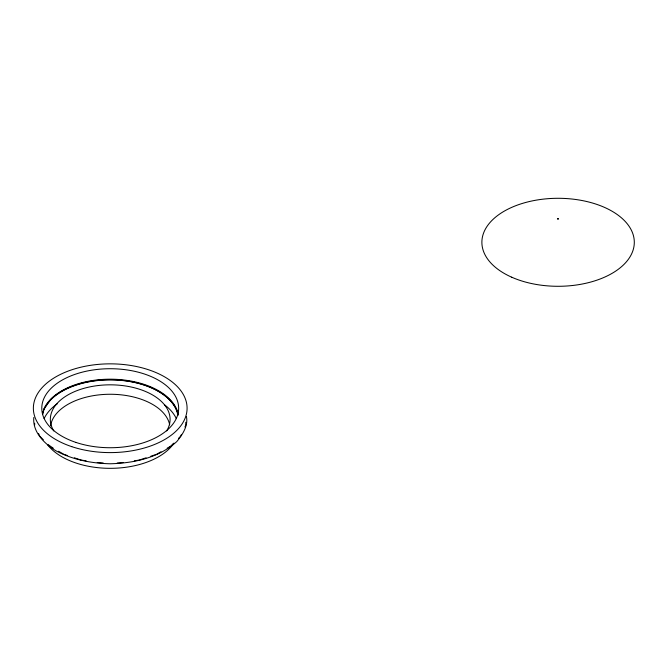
<?xml version="1.0" encoding="UTF-8"?>
<svg xmlns="http://www.w3.org/2000/svg" width="667" height="667" viewBox="0 0 667 667"><rect width="100%" height="100%" fill="white"/><g stroke="black" fill="none" stroke-linecap="round" stroke-linejoin="round"><path stroke-width="1" d="M33.784 417.484C32.475 432.099 44.364 443.605 55.861 450.775C72.57 459.73 91.396 463.357 110.213 463.773C133.875 463.173 158.754 457.879 176.78 441.587C182.483 434.676 188.394 425.88 186.427 416.525M42.846 414.074L43.914 409.179L50.575 399.65A68.209 39.378 0 0 1 123.862 380.49A68.209 39.378 0 0 1 177.781 414.949M43.98 409.079L44.122 408.471A68.426 39.503 0 0 1 115.916 379.331A68.426 39.503 0 0 1 178.339 414.949M181.482 434.384L180.624 436.235L178.489 438.369M184.917 426.988L185.776 425.137L185.776 422.269M173.52 443.338L170.677 446.181L167.159 448.207M161.005 451.767L156.612 454.302L150.867 456.22M146.081 457.812L139.378 460.047L134.325 460.83M123.195 462.548L117.175 463.015M103.252 463.015L97.232 462.548M86.11 460.83L81.049 460.047L74.354 457.812M67.65 455.578L63.824 454.302L58.546 451.259M53.277 448.207L48.332 444.764M43.363 439.786L39.812 436.235L38.519 433.458M34.659 423.228L34.659 425.137M42.488 413.773A68.426 39.503 0 0 1 111.039 379.89A68.426 39.503 0 0 1 178.164 414.707M53.769 430.924A59.872 34.567 0 0 1 110.213 384.826A59.872 34.567 0 0 1 166.658 430.924M173.995 443.138A68.426 39.503 0 0 1 111.714 468.317A68.426 39.503 0 0 1 47.59 444.739M44.122 418.601A68.426 39.503 0 0 1 57.529 403.61M164.507 404.777A68.426 39.503 0 0 1 176.313 418.601M50.567 425.821A59.872 34.567 0 0 1 109.338 394.264A59.872 34.567 0 0 1 169.685 424.812M557.454 218.743C558.162 220.418 559.563 217.709 557.454 218.743M71.786 446.657A76.863 44.381 0 0 0 187.085 408.221A76.863 44.381 0 0 0 71.786 369.793A76.863 44.381 0 0 0 71.786 446.657M76.005 442.438A68.426 39.503 0 0 0 178.648 408.221A68.426 39.503 0 0 0 76.005 374.012A68.426 39.503 0 0 0 76.005 442.438M511.697 277.197A76.205 43.997 0 0 0 633.65 248.032A76.205 43.997 0 0 0 528.931 201.642A76.205 43.997 0 0 0 511.697 277.197"/></g></svg>
